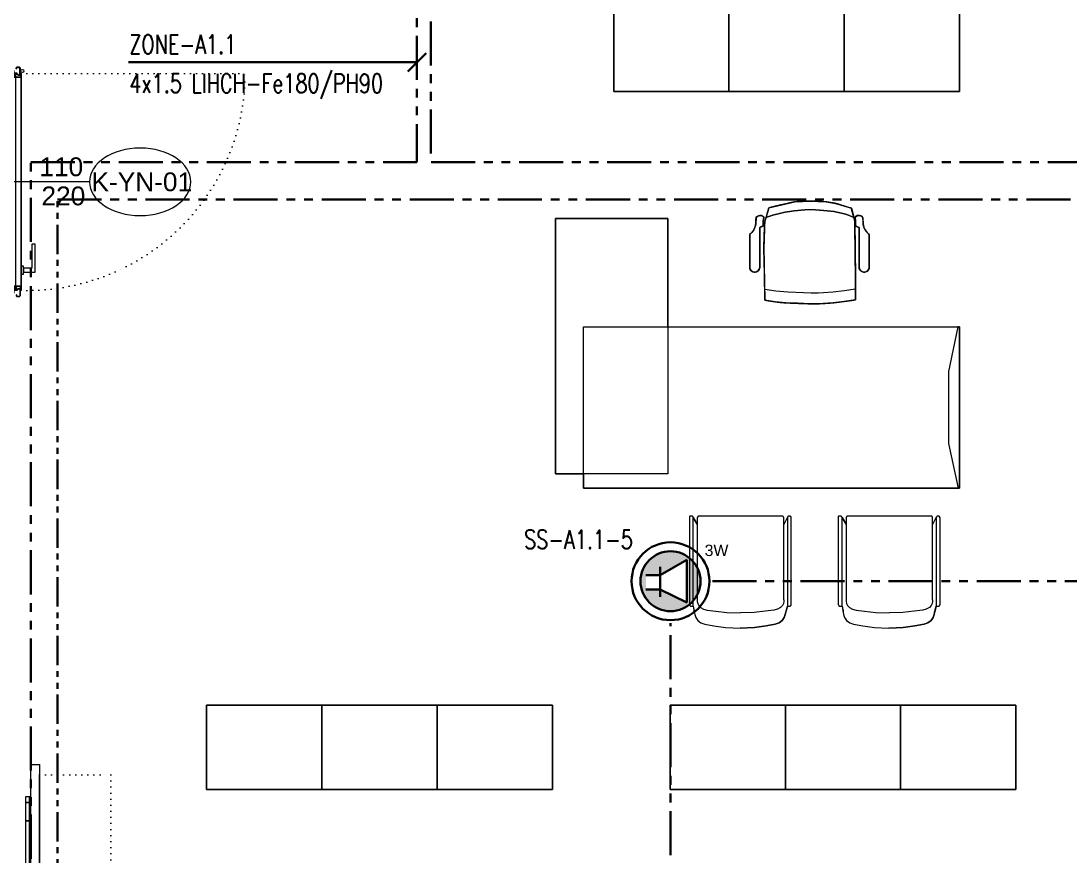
# Model space of a CAD drawing. Extents: x -1299 to 23780, y -3010 to 8106.
# Drawn here: x 1967 to 2525, y 2351 to 2796 of the extents above; entities that cross this region are included whole.
import ezdxf
from ezdxf.enums import TextEntityAlignment as Align

# ---------------------------------------------------------------- set-up
doc = ezdxf.new("R2010")
doc.units = 0
doc.header["$LTSCALE"] = 25
doc.header["$MEASUREMENT"] = 0
doc.linetypes.add('DOT2', pattern=[0.125, 0, -0.125])
doc.linetypes.add('PHANTOM2', pattern=[1.25, 0.625, -0.125, 0.125, -0.125, 0.125, -0.125])
doc.layers.get('0').update_dxf_attribs({"color": 9, "lineweight": 9})
for name, color, linetype, lineweight in [('05', 9, 'Continuous', 9), ('06D', 9, 'Continuous', 9), ('10', 9, 'Continuous', 9), ('14', 9, 'Continuous', 9), ('20', 9, 'DOT2', 9), ('22', 8, 'Continuous', 9), ('33', 9, 'BATTING', 9), ('40', 9, 'Continuous', 9), ('E-KABLO', 7, 'Continuous', 30), ('E-MESH TAVAN', 1, 'Continuous', 30), ('E-YANGIN', 7, 'Continuous', 30), ('E-YAZI', 7, 'Continuous', 30), ('Seslendirme', 7, 'Continuous', 30)]:
    doc.layers.add(name, color=color, linetype=linetype, lineweight=lineweight)
doc.styles.add('Arial', font='arial.ttf', dxfattribs={"height": 2.5})
doc.styles.add('ILGAZ', font='txttw.shx')
doc.linetypes.add('BATTING', pattern='A,0.0001,-0.1,[134,ltypeshp.shx,S=0.1,R=0,X=-0.1,Y=0],-0.2,[134,ltypeshp.shx,S=0.1,R=180,X=0.1,Y=0],-0.1', length=0.4001)

# ---------------------------------------------------------------- blocks, each defined once
blk = doc.blocks.new('p-audi-furni')
at = {"layer": '05', "lineweight": 0}
for p, q in [((0, 184), (4.5, 184)), ((0, 0), (0, 184)), ((4.5, 184), (4.5, 0)), ((4.5, 5.5), (4.5, 178.5)), ((-2.8, 166.99), (-0.3, 166.99)), ((-2.8, 16.34), (-2.8, 166.99)), ((-2.8, 163.8), (-2.8, 164)), ((-2.3, 163.8), (-2.3, 164)), ((-2.3, 164), (0, 164)), ((-2.3, 163.8), (0, 163.8)), ((-0.8, 164), (-0.8, 166.99)), ((-0.8, 154.2), (-0.8, 163.8)), ((-0.3, 164), (-0.3, 166.99)), ((-0.3, 154.2), (-0.3, 163.8)), ((-2.8, 154.2), (-2.8, 154)), ((-2.3, 154), (-2.3, 154.2)), ((-2.3, 154.2), (0, 154.2)), ((-2.3, 154), (0, 154)), ((-0.8, 97), (-0.8, 154)), ((-0.3, 97), (-0.3, 154)), ((-2.8, 96.8), (-2.8, 97)), ((-2.3, 96.8), (-2.3, 97)), ((-2.3, 97), (0, 97)), ((-2.3, 96.8), (0, 96.8)), ((-0.8, 87.2), (-0.8, 96.8)), ((-0.3, 87.2), (-0.3, 96.8)), ((-2.8, 87.2), (-2.8, 87)), ((-2.3, 87.2), (0, 87.2)), ((-2.3, 87), (-2.3, 87.2)), ((-2.3, 87), (0, 87)), ((-0.8, 30), (-0.8, 87)), ((-0.3, 30), (-0.3, 87)), ((-2.8, 29.8), (-2.8, 30)), ((-2.3, 29.8), (-2.3, 30)), ((-2.3, 30), (0, 30)), ((-2.3, 29.8), (0, 29.8)), ((-0.8, 20.2), (-0.8, 29.8)), ((-0.3, 20.2), (-0.3, 29.8)), ((-2.8, 20.2), (-2.8, 20)), ((-2.3, 20.2), (0, 20.2)), ((-2.3, 20), (-2.3, 20.2)), ((-2.3, 20), (0, 20)), ((-0.8, 16.34), (-0.8, 20)), ((-0.3, 16.34), (-0.3, 20)), ((-0.3, 16.34), (-2.8, 16.34)), ((0, 0), (4.5, 0)), ((0, 0), (4.5, 0)), ((0, -184), (0, 0)), ((4.5, 0), (4.5, -184)), ((4.5, -178.5), (4.5, -5.5)), ((-2.8, -17.01), (-0.3, -17.01)), ((-2.8, -167.66), (-2.8, -17.01)), ((-2.8, -20.2), (-2.8, -20)), ((-2.3, -20.2), (-2.3, -20)), ((-2.3, -20), (0, -20)), ((-2.3, -20.2), (0, -20.2)), ((-0.8, -20), (-0.8, -17.01)), ((-0.8, -29.8), (-0.8, -20.2)), ((-0.3, -20), (-0.3, -17.01)), ((-0.3, -29.8), (-0.3, -20.2)), ((-2.8, -29.8), (-2.8, -30)), ((-2.3, -30), (-2.3, -29.8)), ((-2.3, -29.8), (0, -29.8)), ((-2.3, -30), (0, -30)), ((-0.8, -87), (-0.8, -30)), ((-0.3, -87), (-0.3, -30)), ((-2.8, -87.2), (-2.8, -87)), ((-2.3, -87.2), (-2.3, -87)), ((-2.3, -87), (0, -87)), ((-2.3, -87.2), (0, -87.2)), ((-0.8, -96.8), (-0.8, -87.2)), ((-0.3, -96.8), (-0.3, -87.2)), ((-2.8, -96.8), (-2.8, -97)), ((-2.3, -96.8), (0, -96.8)), ((-2.3, -97), (-2.3, -96.8)), ((-2.3, -97), (0, -97)), ((-0.8, -154), (-0.8, -97)), ((-0.3, -154), (-0.3, -97)), ((-2.8, -154.2), (-2.8, -154)), ((-2.3, -154.2), (-2.3, -154)), ((-2.3, -154), (0, -154)), ((-2.3, -154.2), (0, -154.2)), ((-0.8, -163.8), (-0.8, -154.2)), ((-0.3, -163.8), (-0.3, -154.2)), ((-2.8, -163.8), (-2.8, -164)), ((-2.3, -163.8), (0, -163.8)), ((-2.3, -164), (-2.3, -163.8)), ((-2.3, -164), (0, -164)), ((-0.8, -167.66), (-0.8, -164)), ((-0.3, -167.66), (-0.3, -164)), ((-0.3, -167.66), (-2.8, -167.66)), ((0, -184), (4.5, -184))]:
    blk.add_line(p, q, dxfattribs=at)
at = {"layer": '20', "color": 2, "lineweight": 0}
for p, q in [((4.5, 178.5), (42.5, 178.5)), ((42.5, 178.5), (42.5, 5.5)), ((42.5, 5.5), (4.5, 5.5)), ((4.5, -5.5), (42.5, -5.5)), ((42.5, -5.5), (42.5, -178.5)), ((42.5, -178.5), (4.5, -178.5))]:
    blk.add_line(p, q, dxfattribs=at)
blk = doc.blocks.new('0_doorno')
blk.add_lwpolyline([(4.5, 0), (12.5, 0)])
blk.add_ellipse((-0.89, 0), major_axis=(-5.39, 0), ratio=0.666667)
at = {"style": 'Arial'}
blk.add_attdef('YUKSEKLIK', text='', height=2, dxfattribs=at).set_placement((5, 12.3), align=Align.TOP_LEFT)
blk.add_attdef('KAPINO', text='', height=2, dxfattribs=at).set_placement((0, 0), align=Align.MIDDLE)
blk.add_attdef('GENISLIK', text='', height=2, dxfattribs=at).set_placement((5, -3.79), align=Align.BOTTOM_LEFT)
blk = doc.blocks.new('Group-41-1')
for p, q in [((384804.5645, 69162.035), (384804.5645, 69161.585)), ((384805.1779, 69162.035), (384804.5645, 69162.035)), ((384805.1779, 69161.585), (384805.1779, 69162.035)), ((384804.5645, 69161.585), (384805.1779, 69161.585))]:
    blk.add_line(p, q)
at = {"flags": 128}
blk.add_lwpolyline([(384804.5645, 69162.035), (384805.1779, 69162.035), (384805.1779, 69161.585), (384804.5645, 69161.585)], close=True, dxfattribs=at)
blk = doc.blocks.new('Group-42-1')
at = {"layer": '05', "color": 7}
for p in [(-1.2267, 0), (-0.6133, 0), (0, 0)]:
    blk.add_blockref('Group-41-1', p, dxfattribs=at)
blk = doc.blocks.new('Group-32-1')
for p, q in [((384804.5516, 69159.371), (384804.573, 69159.3356)), ((384804.5731, 69159.3699), (384804.573, 69159.3694)), ((384804.573, 69159.3694), (384804.573, 69159.3689)), ((384804.573, 69159.3689), (384804.573, 69158.9239)), ((384804.5732, 69159.3709), (384804.5731, 69159.3704)), ((384804.5731, 69159.3704), (384804.5731, 69159.3699)), ((384804.5733, 69159.3713), (384804.5732, 69159.3709)), ((384804.5735, 69159.3718), (384804.5733, 69159.3713)), ((384804.5736, 69159.3723), (384804.5735, 69159.3718)), ((384804.5738, 69159.3727), (384804.5736, 69159.3723)), ((384804.574, 69159.3732), (384804.5738, 69159.3727)), ((384804.5742, 69159.3736), (384804.574, 69159.3732)), ((384804.5745, 69159.374), (384804.5742, 69159.3736)), ((384804.5747, 69159.3745), (384804.5745, 69159.374)), ((384804.575, 69159.3749), (384804.5747, 69159.3745)), ((384804.5753, 69159.3752), (384804.575, 69159.3749)), ((384804.5756, 69159.3756), (384804.5753, 69159.3752)), ((384804.576, 69159.376), (384804.5756, 69159.3756)), ((384804.5763, 69159.3763), (384804.576, 69159.376)), ((384804.5767, 69159.3766), (384804.5763, 69159.3763)), ((384804.5771, 69159.3769), (384804.5767, 69159.3766)), ((384804.5775, 69159.3772), (384804.5771, 69159.3769)), ((384804.5779, 69159.3775), (384804.5775, 69159.3772)), ((384804.5783, 69159.3777), (384804.5779, 69159.3775)), ((384804.5788, 69159.3779), (384804.5783, 69159.3777)), ((384804.5792, 69159.3781), (384804.5788, 69159.3779)), ((384804.5797, 69159.3783), (384804.5792, 69159.3781)), ((384804.5801, 69159.3785), (384804.5797, 69159.3783)), ((384804.5806, 69159.3786), (384804.5801, 69159.3785)), ((384804.5811, 69159.3787), (384804.5806, 69159.3786)), ((384804.5816, 69159.3788), (384804.5811, 69159.3787)), ((384804.5821, 69159.3789), (384804.5816, 69159.3788)), ((384804.5825, 69159.3789), (384804.5821, 69159.3789)), ((384804.583, 69159.3789), (384804.5825, 69159.3789)), ((384805.023, 69159.3789), (384804.583, 69159.3789)), ((384805.0235, 69159.3789), (384805.023, 69159.3789)), ((384805.024, 69159.3789), (384805.0235, 69159.3789)), ((384805.0245, 69159.3788), (384805.024, 69159.3789)), ((384805.0249, 69159.3787), (384805.0245, 69159.3788)), ((384805.0254, 69159.3786), (384805.0249, 69159.3787)), ((384805.0259, 69159.3785), (384805.0254, 69159.3786)), ((384805.0264, 69159.3783), (384805.0259, 69159.3785)), ((384805.0268, 69159.3781), (384805.0264, 69159.3783)), ((384805.0273, 69159.3779), (384805.0268, 69159.3781)), ((384805.0277, 69159.3777), (384805.0273, 69159.3779)), ((384805.0281, 69159.3775), (384805.0277, 69159.3777)), ((384805.0285, 69159.3772), (384805.0281, 69159.3775)), ((384805.029, 69159.3769), (384805.0285, 69159.3772)), ((384805.0293, 69159.3766), (384805.029, 69159.3769)), ((384805.0297, 69159.3763), (384805.0293, 69159.3766)), ((384805.0301, 69159.376), (384805.0297, 69159.3763)), ((384805.0304, 69159.3756), (384805.0301, 69159.376)), ((384805.0307, 69159.3752), (384805.0304, 69159.3756)), ((384805.031, 69159.3749), (384805.0307, 69159.3752)), ((384805.0313, 69159.3745), (384805.031, 69159.3749)), ((384805.0316, 69159.374), (384805.0313, 69159.3745)), ((384805.0318, 69159.3736), (384805.0316, 69159.374)), ((384805.032, 69159.3732), (384805.0318, 69159.3736)), ((384805.0322, 69159.3727), (384805.032, 69159.3732)), ((384805.0324, 69159.3723), (384805.0322, 69159.3727)), ((384805.0326, 69159.3718), (384805.0324, 69159.3723)), ((384805.0327, 69159.3713), (384805.0326, 69159.3718)), ((384805.0328, 69159.3709), (384805.0327, 69159.3713)), ((384805.0329, 69159.3704), (384805.0328, 69159.3709)), ((384805.0329, 69159.3699), (384805.0329, 69159.3704)), ((384805.033, 69159.3694), (384805.0329, 69159.3699)), ((384805.0521, 69159.3725), (384805.033, 69159.3345)), ((384805.033, 69159.3689), (384805.033, 69159.3694)), ((384805.033, 69158.9322), (384805.033, 69159.3689)), ((384805.033, 69158.9322), (384805.033, 69158.9322)), ((384804.5516, 69158.8992), (384804.558, 69158.8616)), ((384805.0524, 69158.8992), (384805.0423, 69158.8616))]:
    blk.add_line(p, q)
at = {"flags": 128}
for points in [[(384804.5309, 69158.9092), (384804.5309, 69158.9087), (384804.531, 69158.9082), (384804.531, 69158.9077), (384804.5311, 69158.9072), (384804.5312, 69158.9068), (384804.5314, 69158.9063), (384804.5315, 69158.9058), (384804.5317, 69158.9054), (384804.5319, 69158.9049), (384804.5321, 69158.9045), (384804.5324, 69158.904), (384804.5326, 69158.9036), (384804.5329, 69158.9032), (384804.5332, 69158.9028), (384804.5335, 69158.9025), (384804.5339, 69158.9021), (384804.5342, 69158.9018), (384804.5346, 69158.9015), (384804.535, 69158.9012), (384804.5354, 69158.9009), (384804.5358, 69158.9006), (384804.5362, 69158.9004), (384804.5367, 69158.9001), (384804.5371, 69158.8999), (384804.5376, 69158.8998), (384804.538, 69158.8996), (384804.5385, 69158.8995), (384804.539, 69158.8994), (384804.5395, 69158.8993), (384804.54, 69158.8992), (384804.5404, 69158.8992), (384804.5409, 69158.8992), (384804.5516, 69158.8992), (384804.5516, 69159.3689), (384804.5516, 69159.3694), (384804.5516, 69159.3699), (384804.5515, 69159.3704), (384804.5515, 69159.3709), (384804.5513, 69159.3713), (384804.5512, 69159.3718), (384804.5511, 69159.3723), (384804.5509, 69159.3727), (384804.5507, 69159.3732), (384804.5505, 69159.3736), (384804.5502, 69159.374), (384804.55, 69159.3745), (384804.5497, 69159.3749), (384804.5494, 69159.3752), (384804.5491, 69159.3756), (384804.5487, 69159.376), (384804.5484, 69159.3763), (384804.548, 69159.3766), (384804.5476, 69159.3769), (384804.5472, 69159.3772), (384804.5468, 69159.3775), (384804.5464, 69159.3777), (384804.5459, 69159.3779), (384804.5455, 69159.3781), (384804.545, 69159.3783), (384804.5445, 69159.3785), (384804.5441, 69159.3786), (384804.5436, 69159.3787), (384804.5431, 69159.3788), (384804.5426, 69159.3789), (384804.5421, 69159.3789), (384804.5416, 69159.3789), (384804.5359, 69159.3789), (384804.5357, 69159.3789), (384804.5354, 69159.3789), (384804.5352, 69159.3788), (384804.535, 69159.3788), (384804.5347, 69159.3788), (384804.5345, 69159.3787), (384804.5343, 69159.3786), (384804.534, 69159.3785), (384804.5338, 69159.3784), (384804.5336, 69159.3783), (384804.5334, 69159.3782), (384804.5332, 69159.3781), (384804.533, 69159.3779), (384804.5328, 69159.3778), (384804.5326, 69159.3776), (384804.5324, 69159.3774), (384804.5322, 69159.3773), (384804.5321, 69159.3771), (384804.5319, 69159.3769), (384804.5318, 69159.3767), (384804.5316, 69159.3765), (384804.5315, 69159.3763), (384804.5314, 69159.376), (384804.5313, 69159.3758), (384804.5312, 69159.3756), (384804.5312, 69159.3754), (384804.5311, 69159.3751), (384804.531, 69159.3749), (384804.531, 69159.3746), (384804.531, 69159.3744), (384804.5309, 69159.3741), (384804.5309, 69159.3739), (384804.5309, 69158.9092)], [(384805.0521, 69158.8992), (384805.0628, 69158.8992), (384805.0633, 69158.8992), (384805.0638, 69158.8992), (384805.0642, 69158.8993), (384805.0647, 69158.8994), (384805.0652, 69158.8995), (384805.0657, 69158.8996), (384805.0661, 69158.8998), (384805.0666, 69158.8999), (384805.0671, 69158.9001), (384805.0675, 69158.9004), (384805.0679, 69158.9006), (384805.0683, 69158.9009), (384805.0687, 69158.9012), (384805.0691, 69158.9015), (384805.0695, 69158.9018), (384805.0698, 69158.9021), (384805.0702, 69158.9025), (384805.0705, 69158.9028), (384805.0708, 69158.9032), (384805.0711, 69158.9036), (384805.0714, 69158.904), (384805.0716, 69158.9045), (384805.0718, 69158.9049), (384805.072, 69158.9054), (384805.0722, 69158.9058), (384805.0723, 69158.9063), (384805.0725, 69158.9068), (384805.0726, 69158.9072), (384805.0727, 69158.9077), (384805.0727, 69158.9082), (384805.0728, 69158.9087), (384805.0728, 69158.9092), (384805.0728, 69159.3689), (384805.0728, 69159.3694), (384805.0727, 69159.3699), (384805.0727, 69159.3704), (384805.0726, 69159.3709), (384805.0725, 69159.3713), (384805.0723, 69159.3718), (384805.0722, 69159.3723), (384805.072, 69159.3727), (384805.0718, 69159.3732), (384805.0716, 69159.3736), (384805.0714, 69159.374), (384805.0711, 69159.3745), (384805.0708, 69159.3749), (384805.0705, 69159.3752), (384805.0702, 69159.3756), (384805.0698, 69159.376), (384805.0695, 69159.3763), (384805.0691, 69159.3766), (384805.0687, 69159.3769), (384805.0683, 69159.3772), (384805.0679, 69159.3775), (384805.0675, 69159.3777), (384805.0671, 69159.3779), (384805.0666, 69159.3781), (384805.0661, 69159.3783), (384805.0657, 69159.3785), (384805.0652, 69159.3786), (384805.0647, 69159.3787), (384805.0642, 69159.3788), (384805.0638, 69159.3789), (384805.0633, 69159.3789), (384805.0628, 69159.3789), (384805.0621, 69159.3789), (384805.0616, 69159.3789), (384805.0611, 69159.3789), (384805.0606, 69159.3788), (384805.0601, 69159.3787), (384805.0596, 69159.3786), (384805.0592, 69159.3785), (384805.0587, 69159.3783), (384805.0582, 69159.3781), (384805.0578, 69159.3779), (384805.0574, 69159.3777), (384805.0569, 69159.3775), (384805.0565, 69159.3772), (384805.0561, 69159.3769), (384805.0557, 69159.3766), (384805.0554, 69159.3763), (384805.055, 69159.376), (384805.0547, 69159.3756), (384805.0543, 69159.3752), (384805.054, 69159.3749), (384805.0538, 69159.3745), (384805.0535, 69159.374), (384805.0533, 69159.3736), (384805.053, 69159.3732), (384805.0528, 69159.3727), (384805.0527, 69159.3723), (384805.0525, 69159.3718), (384805.0524, 69159.3713), (384805.0523, 69159.3709), (384805.0522, 69159.3704), (384805.0521, 69159.3699), (384805.0521, 69159.3694), (384805.0521, 69159.3689), (384805.0521, 69158.8992)]]:
    blk.add_lwpolyline(points, close=True, dxfattribs=at)
for points in [[(384804.5309, 69158.9092, 0.414214), (384804.5409, 69158.8992), (384804.5516, 69158.8992), (384804.5516, 69159.3689, 0.414214), (384804.5416, 69159.3789), (384804.5359, 69159.3789, 0.414214), (384804.5309, 69159.3739)], [(384805.0521, 69158.8992), (384805.0628, 69158.8992, 0.414214), (384805.0728, 69158.9092), (384805.0728, 69159.3689, 0.414214), (384805.0628, 69159.3789), (384805.0621, 69159.3789, 0.414214), (384805.0521, 69159.3689)]]:
    blk.add_lwpolyline(points, format="xyb", close=True, dxfattribs=at)
blk.add_lwpolyline([(384805.033, 69158.9322), (384805.033, 69159.3689, 0.414214), (384805.023, 69159.3789), (384804.583, 69159.3789, 0.414214), (384804.573, 69159.3689), (384804.573, 69158.9239), (384804.5738, 69158.9202)], format="xyb", dxfattribs=at)
for points in [[(384804.573, 69158.9322), (384804.573, 69158.9239), (384804.5752, 69158.9142), (384804.5804, 69158.903), (384804.5903, 69158.8926), (384804.6064, 69158.8839), (384804.6258, 69158.8783), (384804.6716, 69158.8721), (384804.7307, 69158.8665), (384804.803, 69158.8644)], [(384805.033, 69158.9322), (384805.033, 69158.9239), (384805.0308, 69158.9142), (384805.0256, 69158.903), (384805.0157, 69158.8926), (384804.9996, 69158.8839), (384804.9803, 69158.8783), (384804.9344, 69158.8721), (384804.8753, 69158.8665), (384804.803, 69158.8644)], [(384804.5569, 69158.8806), (384804.5569, 69158.8686), (384804.5592, 69158.8546), (384804.5647, 69158.8386), (384804.5752, 69158.8236), (384804.5922, 69158.8111), (384804.6127, 69158.8031), (384804.6612, 69158.7941), (384804.7237, 69158.7861), (384804.8002, 69158.7831)], [(384805.0434, 69158.8658), (384805.0434, 69158.8686), (384805.0412, 69158.8546), (384805.0357, 69158.8386), (384805.0252, 69158.8236), (384805.0082, 69158.8111), (384804.9877, 69158.8031), (384804.9392, 69158.7941), (384804.8767, 69158.7861), (384804.8002, 69158.7831)]]:
    blk.add_lwpolyline(points, dxfattribs=at)
at = {"layer": '40'}
blk.add_lwpolyline([(384805.023, 69159.3789), (384804.583, 69159.3789, 0.414214), (384804.573, 69159.3689), (384804.573, 69159.3366), (384804.573, 69159.3356), (384804.5516, 69159.371), (384804.551, 69159.3725, 0.309775), (384804.5416, 69159.3789), (384804.5359, 69159.3789, 0.413784), (384804.5309, 69159.3739), (384804.5309, 69158.9092, 0.414214), (384804.5409, 69158.8992), (384804.5516, 69158.8992), (384804.5569, 69158.8686), (384804.5592, 69158.8546), (384804.5647, 69158.8386), (384804.5752, 69158.8236), (384804.5922, 69158.8111), (384804.6127, 69158.8031), (384804.6612, 69158.7941), (384804.7237, 69158.7861), (384804.8002, 69158.7831), (384804.8384, 69158.7846), (384804.8767, 69158.7861), (384804.9392, 69158.7941), (384804.9877, 69158.8031), (384805.0082, 69158.8111), (384805.0252, 69158.8236), (384805.0357, 69158.8386), (384805.0412, 69158.8546), (384805.0473, 69158.8804), (384805.0524, 69158.8992), (384805.0628, 69158.8992, 0.414214), (384805.0728, 69158.9092), (384805.0728, 69159.3689, 0.781144), (384805.0521, 69159.3725), (384805.033, 69159.3345), (384805.033, 69159.3689, 0.407263), (384805.0232, 69159.3789)], format="xyb", close=True, dxfattribs=at)
blk = doc.blocks.new('Group-258-1')
at = {"linetype": 'Continuous'}
for p, q in [((384800.0983, 69164.505), (384800.0936, 69164.5084)), ((384800.71, 69164.505), (384800.7146, 69164.5084)), ((384800.2257, 69164.3995), (384800.1668, 69164.4084)), ((384800.2892, 69164.3936), (384800.2257, 69164.3995)), ((384800.3717, 69164.3904), (384800.2892, 69164.3936)), ((384800.4137, 69164.389), (384800.3717, 69164.3904)), ((384800.4502, 69164.389), (384800.4137, 69164.389)), ((384800.4792, 69164.3908), (384800.4502, 69164.389)), ((384800.5299, 69164.394), (384800.4792, 69164.3908)), ((384800.5895, 69164.4019), (384800.5299, 69164.394)), ((384800.6491, 69164.4097), (384800.5895, 69164.4019))]:
    blk.add_line(p, q, dxfattribs=at)
at = {"linetype": 'Continuous', "flags": 128}
for points in [[(384800.0862, 69164.6997), (384800.0862, 69164.6409), (384800.0862, 69164.6409)], [(384800.722, 69164.6997), (384800.722, 69164.6409), (384800.722, 69164.6409)], [(384800.0862, 69164.6409), (384800.0862, 69164.5259), (384800.0862, 69164.6409)], [(384800.1395, 69164.5259), (384800.1395, 69164.6409), (384800.1395, 69164.6409)], [(384800.6687, 69164.5259), (384800.6687, 69164.6409), (384800.6687, 69164.6409)], [(384800.722, 69164.6409), (384800.722, 69164.5259), (384800.722, 69164.6409)], [(384800.0862, 69164.5259), (384800.0862, 69164.5259), (384800.087, 69164.52)], [(384800.0862, 69164.5259), (384800.087, 69164.52), (384800.087, 69164.52)], [(384800.087, 69164.52), (384800.087, 69164.52), (384800.0892, 69164.5143)], [(384800.087, 69164.52), (384800.0892, 69164.5143), (384800.0892, 69164.5143)], [(384800.0892, 69164.5143), (384800.0892, 69164.5143), (384800.0929, 69164.5094)], [(384800.0892, 69164.5143), (384800.0936, 69164.5084), (384800.0929, 69164.5094)], [(384800.0977, 69164.5054), (384800.0977, 69164.5054), (384800.1034, 69164.5026)], [(384800.0977, 69164.5054), (384800.1034, 69164.5026), (384800.1034, 69164.5026)], [(384800.1034, 69164.5026), (384800.1034, 69164.5026), (384800.1096, 69164.5011)], [(384800.1034, 69164.5026), (384800.1096, 69164.5011), (384800.1096, 69164.5011)], [(384800.1096, 69164.5011), (384800.1096, 69164.5011), (384800.1161, 69164.5011)], [(384800.1096, 69164.5011), (384800.1161, 69164.5011), (384800.1161, 69164.5011)], [(384800.1161, 69164.5011), (384800.1161, 69164.5011), (384800.1223, 69164.5026)], [(384800.1161, 69164.5011), (384800.1223, 69164.5026), (384800.1223, 69164.5026)], [(384800.1223, 69164.5026), (384800.1223, 69164.5026), (384800.128, 69164.5054)], [(384800.1223, 69164.5026), (384800.128, 69164.5054), (384800.128, 69164.5054)], [(384800.128, 69164.5054), (384800.128, 69164.5054), (384800.1328, 69164.5094)], [(384800.128, 69164.5054), (384800.1328, 69164.5094), (384800.1328, 69164.5094)], [(384800.1328, 69164.5094), (384800.1328, 69164.5094), (384800.1365, 69164.5143)], [(384800.1328, 69164.5094), (384800.1365, 69164.5143), (384800.1365, 69164.5143)], [(384800.1365, 69164.5143), (384800.1365, 69164.5143), (384800.1387, 69164.52)], [(384800.1365, 69164.5143), (384800.1387, 69164.52), (384800.1387, 69164.52)], [(384800.1387, 69164.52), (384800.1387, 69164.52), (384800.1395, 69164.5259)], [(384800.1387, 69164.52), (384800.1395, 69164.5259), (384800.1395, 69164.5259)], [(384800.6695, 69164.52), (384800.6695, 69164.52), (384800.6687, 69164.5259)], [(384800.6695, 69164.52), (384800.6687, 69164.5259), (384800.6687, 69164.5259)], [(384800.6718, 69164.5143), (384800.6718, 69164.5143), (384800.6695, 69164.52)], [(384800.6718, 69164.5143), (384800.6695, 69164.52), (384800.6695, 69164.52)], [(384800.6754, 69164.5094), (384800.6754, 69164.5094), (384800.6718, 69164.5143)], [(384800.6754, 69164.5094), (384800.6718, 69164.5143), (384800.6718, 69164.5143)], [(384800.6802, 69164.5054), (384800.6802, 69164.5054), (384800.6754, 69164.5094)], [(384800.6802, 69164.5054), (384800.6754, 69164.5094), (384800.6754, 69164.5094)], [(384800.6859, 69164.5026), (384800.6859, 69164.5026), (384800.6802, 69164.5054)], [(384800.6859, 69164.5026), (384800.6802, 69164.5054), (384800.6802, 69164.5054)], [(384800.6922, 69164.5011), (384800.6922, 69164.5011), (384800.6859, 69164.5026)], [(384800.6922, 69164.5011), (384800.6859, 69164.5026), (384800.6859, 69164.5026)], [(384800.6986, 69164.5011), (384800.6986, 69164.5011), (384800.6922, 69164.5011)], [(384800.6986, 69164.5011), (384800.6922, 69164.5011), (384800.6922, 69164.5011)], [(384800.7048, 69164.5026), (384800.7048, 69164.5026), (384800.6986, 69164.5011)], [(384800.7048, 69164.5026), (384800.6986, 69164.5011), (384800.6986, 69164.5011)], [(384800.7105, 69164.5054), (384800.7105, 69164.5054), (384800.7048, 69164.5026)], [(384800.7105, 69164.5054), (384800.7048, 69164.5026), (384800.7048, 69164.5026)], [(384800.719, 69164.5143), (384800.7146, 69164.5084), (384800.7153, 69164.5094)], [(384800.719, 69164.5143), (384800.719, 69164.5143), (384800.7153, 69164.5094)], [(384800.7213, 69164.52), (384800.7213, 69164.52), (384800.719, 69164.5143)], [(384800.7213, 69164.52), (384800.719, 69164.5143), (384800.719, 69164.5143)], [(384800.722, 69164.5259), (384800.722, 69164.5259), (384800.7213, 69164.52)], [(384800.722, 69164.5259), (384800.7213, 69164.52), (384800.7213, 69164.52)]]:
    blk.add_lwpolyline(points, close=True, dxfattribs=at)
at = {"linetype": 'Continuous'}
for points in [[(384800.4074, 69164.8792), (384800.3673, 69164.8772), (384800.3272, 69164.8751)], [(384800.4932, 69164.8746), (384800.4503, 69164.8769), (384800.4074, 69164.8792)], [(384800.1886, 69164.8426), (384800.1775, 69164.8055), (384800.1663, 69164.7685)], [(384800.2312, 69164.8536), (384800.2099, 69164.8481), (384800.1886, 69164.8426)], [(384800.3272, 69164.8751), (384800.2792, 69164.8644), (384800.2312, 69164.8536)], [(384800.3252, 69164.8264), (384800.2999, 69164.8227), (384800.2746, 69164.8191)], [(384800.3841, 69164.8318), (384800.3546, 69164.8291), (384800.3252, 69164.8264)], [(384800.4307, 69164.8318), (384800.4074, 69164.8318), (384800.3841, 69164.8318)], [(384800.4872, 69164.8271), (384800.4589, 69164.8295), (384800.4307, 69164.8318)], [(384800.5356, 69164.8225), (384800.5114, 69164.8248), (384800.4872, 69164.8271)], [(384800.5432, 69164.8666), (384800.5182, 69164.8706), (384800.4932, 69164.8746)], [(384800.5919, 69164.8096), (384800.5638, 69164.8161), (384800.5356, 69164.8225)], [(384800.6271, 69164.8405), (384800.5851, 69164.8535), (384800.5432, 69164.8666)], [(384800.6454, 69164.7717), (384800.6363, 69164.8061), (384800.6271, 69164.8405)], [(384800.1182, 69164.7571), (384800.1184, 69164.788), (384800.1261, 69164.8013), (384800.1481, 69164.8026)], [(384800.1481, 69164.8026), (384800.1523, 69164.8031), (384800.1616, 69164.7937)], [(384800.1585, 69164.7715), (384800.1583, 69164.7588), (384800.158, 69164.7461)], [(384800.1616, 69164.7937), (384800.1601, 69164.7826), (384800.1585, 69164.7715)], [(384800.1663, 69164.7685), (384800.1639, 69164.6975), (384800.1616, 69164.6266)], [(384800.2113, 69164.8039), (384800.1911, 69164.7972), (384800.1708, 69164.7905)], [(384800.2746, 69164.8191), (384800.2429, 69164.8115), (384800.2113, 69164.8039)], [(384800.637, 69164.7924), (384800.6046, 69164.8075), (384800.5919, 69164.8096)], [(384800.6491, 69164.4746), (384800.6472, 69164.6232), (384800.6454, 69164.7717)], [(384800.6601, 69164.8026), (384800.656, 69164.8031), (384800.6466, 69164.7937)], [(384800.6466, 69164.7937), (384800.6482, 69164.7826), (384800.6497, 69164.7715)], [(384800.6497, 69164.7715), (384800.65, 69164.7588), (384800.6502, 69164.7461)], [(384800.69, 69164.7571), (384800.6898, 69164.788), (384800.6822, 69164.8013), (384800.6601, 69164.8026)], [(384800.0854, 69164.7011), (384800.1126, 69164.7212), (384800.1182, 69164.7571)], [(384800.158, 69164.7461), (384800.1488, 69164.7423), (384800.1395, 69164.7385)], [(384800.1395, 69164.7385), (384800.1395, 69164.6897), (384800.1395, 69164.6409)], [(384800.6502, 69164.7461), (384800.6595, 69164.7423), (384800.6687, 69164.7385)], [(384800.6687, 69164.7385), (384800.6687, 69164.6897), (384800.6687, 69164.6409)], [(384800.7229, 69164.7011), (384800.6957, 69164.7212), (384800.69, 69164.7571)], [(384800.1616, 69164.6266), (384800.1642, 69164.4892), (384800.1668, 69164.3518)], [(384800.6491, 69164.3531), (384800.6491, 69164.4138), (384800.6491, 69164.4746)], [(384800.1668, 69164.3518), (384800.2302, 69164.3409), (384800.278, 69164.3374)], [(384800.278, 69164.3374), (384800.3427, 69164.3349), (384800.4074, 69164.3324)], [(384800.4074, 69164.3324), (384800.4288, 69164.3324), (384800.4502, 69164.3324)], [(384800.4502, 69164.3324), (384800.4901, 69164.3349), (384800.5299, 69164.3374)], [(384800.5299, 69164.3374), (384800.5895, 69164.3452), (384800.6491, 69164.3531)]]:
    blk.add_open_spline(points, degree=2, dxfattribs=at)
at = {"layer": '40'}
blk.add_lwpolyline([(384800.6491, 69164.3531), (384800.5895, 69164.3452), (384800.5299, 69164.3374), (384800.4502, 69164.3324), (384800.4074, 69164.3324), (384800.3427, 69164.3349), (384800.278, 69164.3374), (384800.2222, 69164.3433), (384800.1668, 69164.3518), (384800.1642, 69164.4892), (384800.1616, 69164.6266), (384800.1639, 69164.6975), (384800.1663, 69164.7685), (384800.1732, 69164.7913), (384800.1886, 69164.8426), (384800.3272, 69164.8751), (384800.4074, 69164.8792), (384800.4932, 69164.8746), (384800.5432, 69164.8666), (384800.6271, 69164.8405), (384800.6454, 69164.7717), (384800.6472, 69164.6232), (384800.6491, 69164.4746), (384800.6491, 69164.4097)], close=True, dxfattribs=at)
for points in [[(384800.1395, 69164.7385), (384800.158, 69164.7461), (384800.1583, 69164.7588), (384800.1585, 69164.7715), (384800.1616, 69164.7937), (384800.1481, 69164.8026, 0.293897), (384800.1206, 69164.7899), (384800.1182, 69164.7571, -0.205), (384800.0854, 69164.7011), (384800.0862, 69164.6997), (384800.0862, 69164.5259, 0.937941), (384800.1395, 69164.5259)], [(384800.6687, 69164.7385), (384800.6502, 69164.7461), (384800.65, 69164.7588), (384800.6497, 69164.7715), (384800.6466, 69164.7937), (384800.6601, 69164.8026, -0.293897), (384800.6877, 69164.7899), (384800.69, 69164.7571, 0.205), (384800.7229, 69164.7011), (384800.722, 69164.6997), (384800.722, 69164.5259, -0.937941), (384800.6687, 69164.5259)]]:
    blk.add_lwpolyline(points, format="xyb", close=True, dxfattribs=at)
blk = doc.blocks.new('Group-8-1')
for p, q in [((384791.7973, 69160.1985), (384791.7973, 69159.4172)), ((384791.7973, 69159.4172), (384792.2453, 69159.4172))]:
    blk.add_line(p, q)
blk.add_lwpolyline([(384792.395, 69160.776), (384792.395, 69159.4172), (384792.2453, 69159.4172), (384792.2453, 69159.3415), (384790.2453, 69159.3415), (384790.2453, 69160.1981), (384791.7973, 69160.1985), (384791.7973, 69160.776)], close=True)
at = {"flags": 128}
for points in [[(384792.2453, 69159.4172), (384792.395, 69159.4172), (384792.395, 69160.776), (384791.7973, 69160.776), (384791.7973, 69160.1985)], [(384790.2457, 69160.1985), (384790.2547, 69160.1985), (384790.3041, 69159.9608), (384790.3041, 69159.5776), (384790.2526, 69159.3415), (384790.2453, 69159.3415), (384790.2453, 69160.1981)]]:
    blk.add_lwpolyline(points, dxfattribs=at)
for points in [[(384792.2453, 69160.1985), (384790.2453, 69160.1985), (384790.2453, 69159.3415), (384792.2453, 69159.3415), (384792.2453, 69160.1985)], [(384792.2453, 69160.1985), (384790.2453, 69160.1985), (384790.2453, 69159.3415), (384792.2453, 69159.3415)]]:
    blk.add_lwpolyline(points, close=True, dxfattribs=at)
blk = doc.blocks.new('Group-19-11')
at = {"color": 7, "extrusion": (0, 0, -1), "zscale": -1}
for name, p in [('Group-258-1', (-384801.2026, -69165.6592)), ('Group-32-1', (-384805.1762, -69161.835)), ('Group-32-1', (-384805.968, -69161.835))]:
    blk.add_blockref(name, p, dxfattribs=at)
blk.add_blockref('Group-8-1', (-384790.2453, -69161.6485))
blk = doc.blocks.new('*U11')
at = {"ltscale": 15}
for p, q in [((-24.9, 0.9), (-25.7, 0)), ((-24.9, -0.9), (-25.7, 0)), ((-22.9, 1.5), (-24.9, 0.9)), ((-22.9, 1.5), (-22.9, -1.5)), ((-21.2, -2.7), (-18.1, 2.8)), ((-21, -2.7), (-17.9, 2.7)), ((-19.7, -2.7), (-16.6, 2.8)), ((-19.5, -2.7), (-16.4, 2.7)), ((-18.5, 1.5), (-18.3, 2)), ((-18.2, -2.7), (-15.1, 2.8)), ((-18, -2.7), (-14.9, 2.7)), ((-17, 1.5), (-16.8, 2)), ((-16.7, -2.7), (-13.6, 2.8)), ((-16.5, -2.7), (-13.4, 2.7)), ((-15.5, 1.5), (-15.3, 2)), ((-15.2, -2.7), (-12.1, 2.8)), ((-15, -2.7), (-11.9, 2.7)), ((-14, 1.5), (-13.8, 2)), ((-13.7, -2.7), (-10.6, 2.8)), ((-13.5, -2.7), (-10.4, 2.7)), ((-12.5, 1.5), (-12.3, 2)), ((-12.2, -2.7), (-9.1, 2.8)), ((-12, -2.7), (-8.9, 2.7)), ((-11, 1.5), (-10.8, 2)), ((-10.7, -2.7), (-7.6, 2.8)), ((-10.5, -2.7), (-7.4, 2.7)), ((-9.5, 1.5), (-9.3, 2)), ((-9.2, -2.7), (-6.1, 2.8)), ((-9, -2.7), (-5.9, 2.7)), ((-8, 1.5), (-7.8, 2)), ((-7.7, -2.7), (-4.6, 2.8)), ((-7.5, -2.7), (-4.4, 2.7)), ((-6.5, 1.5), (-6.3, 2)), ((-6.2, -2.7), (-3.1, 2.8)), ((-6, -2.7), (-2.9, 2.7)), ((-5, 1.5), (-4.8, 2)), ((-4.7, -2.7), (-1.6, 2.8)), ((-4.5, -2.7), (-1.4, 2.7)), ((-3.5, 1.5), (-3.3, 2)), ((-2, 1.5), (-1.8, 2)), ((-0.5, 4.2), (-1.5, 1.5)), ((0, 0.5), (-0.6, 0.5)), ((-24.9, -0.9), (-22.9, -1.5)), ((-8.6, -1.5), (-22.9, -1.5)), ((-21.2, -2.7), (-20.9, -1.5)), ((-20.3, -1.5), (-19.1, -1.5)), ((-19.7, -2.7), (-19.4, -1.5)), ((-18.8, -1.5), (-17.6, -1.5)), ((-18.2, -2.7), (-17.9, -1.5)), ((-17.3, -1.5), (-16.1, -1.5)), ((-16.7, -2.7), (-16.4, -1.5)), ((-15.8, -1.5), (-14.6, -1.5)), ((-15.2, -2.7), (-14.9, -1.5)), ((-14.3, -1.5), (-13.1, -1.5)), ((-13.7, -2.7), (-13.4, -1.5)), ((-12.8, -1.5), (-11.6, -1.5)), ((-12.2, -2.7), (-11.9, -1.5)), ((-11.3, -1.5), (-10.1, -1.5)), ((-10.7, -2.7), (-10.4, -1.5)), ((-9.8, -1.5), (-8.6, -1.5)), ((-9.2, -2.7), (-8.9, -1.5)), ((-8.3, -1.5), (-7.1, -1.5)), ((-7.7, -2.7), (-7.4, -1.5)), ((-6.8, -1.5), (-5.6, -1.5)), ((-6.2, -2.7), (-5.9, -1.5)), ((-5.3, -1.5), (-4.1, -1.5)), ((-4.7, -2.7), (-4.4, -1.5)), ((-3.8, -1.5), (-2.1, -1.5)), ((-0.5, -4.2), (-1.5, -1.5)), ((0, -0.5), (-0.6, -0.5))]:
    blk.add_line(p, q, dxfattribs=at)
for p, q in [((-6.9, 1.5), (-22.9, 1.5)), ((-17.4, 1.5), (-18.6, 1.5)), ((-15.9, 1.5), (-17.1, 1.5)), ((-14.4, 1.5), (-15.6, 1.5)), ((-12.9, 1.5), (-14.1, 1.5)), ((-11.4, 1.5), (-12.6, 1.5)), ((-9.9, 1.5), (-11.1, 1.5)), ((-8.4, 1.5), (-9.6, 1.5)), ((-6.9, 1.5), (-8.1, 1.5)), ((-5.4, 1.5), (-6.6, 1.5)), ((-3.9, 1.5), (-5.1, 1.5)), ((-2.4, 1.5), (-3.6, 1.5)), ((-1.5, 1.5), (-2.1, 1.5)), ((0, 0.5), (0, 4.1)), ((-1.5, -1.5), (-2.1, -1.5)), ((0, -0.5), (0, -4.1))]:
    blk.add_line(p, q)
for centre, radius, start, end in [((-26, 3.9), 3.92, 274.361, 322.10246), ((-26, -3.9), 3.92, 37.89754, 85.639), ((-18, 2.8), 0.0971, 330.32042, 150.32042), ((-16.5, 2.8), 0.0971, 330.32042, 150.32042), ((-15, 2.8), 0.0971, 330.32042, 150.32042), ((-13.5, 2.8), 0.0971, 330.32042, 150.32042), ((-12, 2.8), 0.0971, 330.32042, 150.32042), ((-10.5, 2.8), 0.0971, 330.32042, 150.32042), ((-9, 2.8), 0.0971, 330.32042, 150.32042), ((-7.5, 2.8), 0.0971, 330.32042, 150.32042), ((-6, 2.8), 0.0971, 330.32042, 150.32042), ((-4.5, 2.8), 0.0971, 330.32042, 150.32042), ((-3, 2.8), 0.0971, 330.32042, 150.32042), ((-1.5, 2.8), 0.0971, 330.32042, 150.32042), ((-0.6, 0), 0.486, 90, 270), ((-0.3, 4.1), 0.25, 0, 150.08641), ((-21.1, -2.7), 0.0971, 150.32042, 330.32042), ((-19.6, -2.7), 0.0971, 150.32042, 330.32042), ((-18.1, -2.7), 0.0971, 150.32042, 330.32042), ((-16.6, -2.7), 0.0971, 150.32042, 330.32042), ((-15.1, -2.7), 0.0971, 150.32042, 330.32042), ((-13.6, -2.7), 0.0971, 150.32042, 330.32042), ((-12.1, -2.7), 0.0971, 150.32042, 330.32042), ((-10.6, -2.7), 0.0971, 150.32042, 330.32042), ((-9.1, -2.7), 0.0971, 150.32042, 330.32042), ((-7.6, -2.7), 0.0971, 150.32042, 330.32042), ((-6.1, -2.7), 0.0971, 150.32042, 330.32042), ((-4.6, -2.7), 0.0971, 150.32042, 330.32042), ((-0.3, -4.1), 0.25, 209.91359, 0)]:
    blk.add_arc(centre, radius, start, end, dxfattribs=at)
blk = doc.blocks.new('conta')
at = {"ltscale": 10}
for p, q in [((-2649.88, 5344.46), (-2649.78, 5344.3)), ((-2649.87, 5345.53), (-2649.81, 5345.61)), ((-2649.78, 5344.3), (-2649.74, 5344.3)), ((-2649.72, 5345.4), (-2649.28, 5345.4)), ((-2649.25, 5345.41), (-2649.09, 5345.51)), ((-2648.97, 5344.05), (-2648.78, 5343.8)), ((-2648.87, 5344.09), (-2648.7, 5343.86)), ((-2648.83, 5344.87), (-2648.56, 5345.24)), ((-2648.77, 5345.12), (-2648.63, 5345.3)), ((-2648.71, 5343.79), (-2648.71, 5343.79)), ((-2648.56, 5345.31), (-2648.56, 5345.31))]:
    blk.add_line(p, q, dxfattribs=at)
for centre, radius, start, end in [((-2653.03, 5345), 3.19, 350.46739, 8.93723), ((-2649.87, 5344.47), 0.02, 170.46739, 213.74513), ((-2649.83, 5345.5), 0.05, 140.63452, 188.93723), ((-2649.74, 5345.58), 0.0696, 22.24275, 159.25804), ((-2650.94, 5345.01), 1.24, 340.33821, 16.77718), ((-2649.74, 5344.58), 0.03, 160.33821, 273.26661), ((-2649.72, 5345.37), 0.03, 90, 196.77718), ((-2649.56, 5341.55), 3.01, 80.43616, 93.26661), ((-2649.28, 5345.45), 0.05, 270, 303.00619), ((-2649.22, 5344.14), 0.231, 353.95711, 81.90038), ((-2649.08, 5345.49), 0.03, 4.79721, 123.00619), ((-2649.06, 5344.54), 0.03, 260.43616, 338.70659), ((-2650.22, 5344.99), 1.27, 338.70659, 23.04177), ((-2648.89, 5344.11), 0.1, 173.95711, 217.26527), ((-2649.01, 5345.57), 0.05, 18.79511, 42.1429), ((-2651.17, 5344.83), 2.33, 7.58966, 18.79511), ((-2658.2, 5345.19), 9.36, 353.68569, 357.8537), ((-2648.79, 5344.15), 0.1, 173.68569, 217.26527), ((-2648.81, 5345.15), 0.05, 187.58966, 322.73473), ((-2648.79, 5344.84), 0.05, 142.73473, 180.2669), ((-2648.74, 5343.83), 0.05, 217.26527, 307.26527), ((-2648.74, 5343.83), 0.05, 307.26527, 37.26527), ((-2648.59, 5345.27), 0.05, 52.73473, 142.73473), ((-2648.59, 5345.27), 0.05, 322.73473, 52.73473)]:
    blk.add_arc(centre, radius, start, end, dxfattribs=at)
for points, knots in [([(-2649.74, 5344.31), (-2649.74, 5344.34), (-2649.7, 5344.52), (-2649.59, 5344.33), (-2649.34, 5344.36), (-2649.23, 5344.37), (-2649.18, 5344.37)], [0, 0, 0, 0, 0.1008757, 0.3841126, 0.5436166, 0.6906785, 0.6906785, 0.6906785, 0.6906785]), ([(-2648.98, 5345.6), (-2649, 5345.63), (-2649.09, 5345.71), (-2649.23, 5345.44), (-2649.32, 5345.74), (-2649.39, 5345.46), (-2649.51, 5345.75), (-2649.59, 5345.5), (-2649.65, 5345.57), (-2649.68, 5345.61)], [0.0086373, 0.0086373, 0.0086373, 0.0086373, 0.1097304, 0.3133405, 0.4430081, 0.5658764, 0.7165186, 0.8527974, 0.9648495, 0.9648495, 0.9648495, 0.9648495])]:
    blk.add_open_spline(points, degree=3, knots=knots, dxfattribs=at)
blk = doc.blocks.new('p-yn_sackasa')
at = {"layer": '10', "linetype": 'Continuous'}
for p, q in [((0, 6.16), (0, 6.9)), ((0.01, 6.9), (0.01, 6.15)), ((0.14, 6.9), (0.14, 6.16)), ((0.15, 6.9), (0.15, 6.16)), ((2.69, 7.16), (0.26, 7.16)), ((2.69, 7.15), (0.26, 7.15)), ((2.69, 7.02), (0.26, 7.02)), ((0.26, 7.01), (2.69, 7.01)), ((0.26, 6.05), (0.76, 6.05)), ((0.75, 6.04), (0.26, 6.04)), ((0.26, 5.91), (0.75, 5.91)), ((0.76, 5.9), (0.26, 5.9)), ((0.75, 5.91), (0.75, 6.04)), ((0.76, 5.9), (0.76, 6.05)), ((2.8, 3.29), (2.8, 6.9)), ((2.81, 3.29), (2.81, 6.9)), ((2.94, 3.29), (2.94, 6.9)), ((2.95, 3.29), (2.95, 6.9)), ((-2.19, 0), (-2.19, -0.15)), ((0.67, -0.71), (0.67, 2.27)), ((0.69, -0.71), (0.69, 2.27)), ((0.81, -0.71), (0.81, 2.27)), ((0.83, -0.71), (0.83, 2.27)), ((0.92, 2.33), (0.95, 2.32)), ((0.93, 2.34), (0.95, 2.33)), ((1.01, 2.46), (0.99, 2.47)), ((0.99, 2.46), (1.01, 2.45)), ((1.11, 2.52), (1.11, 3.73)), ((1.12, 2.52), (1.12, 3.73)), ((1.25, 3.73), (1.25, 2.52)), ((1.26, 2.52), (1.26, 3.73)), ((1.37, 3.98), (2.49, 3.98)), ((2.49, 3.97), (1.37, 3.97)), ((1.37, 3.84), (2.49, 3.84)), ((2.49, 3.83), (1.37, 3.83)), ((2.6, 3.69), (2.5, 3.36)), ((2.51, 3.35), (2.61, 3.69)), ((2.73, 3.65), (2.63, 3.32)), ((2.74, 3.64), (2.64, 3.31)), ((-2.95, -0.25), (-2.95, -1.75)), ((-2.94, -1.75), (-2.94, -0.25)), ((-2.81, -0.25), (-2.81, -1.75)), ((-2.8, -0.25), (-2.8, -1.75)), ((-2.19, 0), (-2.7, 0)), ((-2.2, -0.01), (-2.7, -0.01)), ((-2.2, -0.14), (-2.7, -0.14)), ((-2.19, -0.15), (-2.7, -0.15)), ((1.01, -1.85), (-2.7, -1.85)), ((1.01, -1.86), (-2.7, -1.86)), ((-2.7, -1.99), (1.01, -1.99)), ((1.01, -2), (-2.7, -2)), ((-2.2, -0.14), (-2.2, -0.01)), ((0.92, -0.77), (0.95, -0.76)), ((0.93, -0.78), (0.95, -0.77)), ((0.99, -0.89), (1.01, -0.88)), ((1.01, -0.89), (0.99, -0.91)), ((1.11, -0.96), (1.11, -1.75)), ((1.12, -0.96), (1.12, -1.75)), ((1.25, -0.96), (1.25, -1.75)), ((1.26, -0.96), (1.26, -1.75))]:
    blk.add_line(p, q, dxfattribs=at)
for points in [[(0.15, 2.14), (0.67, 2.14), (0.67, -0.54), (0.15, -0.54)], [(0.15, 2.14), (0.41, 2.14), (0.41, -0.54), (0.15, -0.54)]]:
    blk.add_lwpolyline(points, close=True, dxfattribs=at)
for centre, radius, start, end in [((0.26, 6.9), 0.261, 90, 180), ((0.26, 6.16), 0.261, 180, 270), ((0.26, 6.9), 0.249, 90, 180), ((0.26, 6.16), 0.249, 181.345, 271.3502), ((0.26, 6.9), 0.122, 90, 180), ((0.26, 6.16), 0.122, 180, 270), ((0.26, 6.9), 0.11, 90, 180), ((0.26, 6.16), 0.11, 180, 270), ((2.69, 6.9), 0.261, 0, 90), ((2.69, 6.9), 0.249, 0, 90), ((2.69, 6.9), 0.122, 0, 90), ((2.69, 6.9), 0.11, 0, 90), ((0.89, 2.27), 0.219, 63.2153, 180), ((0.89, 2.27), 0.206, 63.2169, 180), ((0.89, 2.27), 0.0801, 63.215, 180), ((0.89, 2.27), 0.0674, 63.2144, 180), ((1.04, 2.52), 0.206, 243.2197, 0), ((1.04, 2.52), 0.219, 243.2148, 0), ((1.04, 2.52), 0.0801, 243.2203, 0), ((1.04, 2.52), 0.0674, 243.2129, 0), ((1.37, 3.73), 0.253, 90, 180), ((1.37, 3.73), 0.24, 90, 180), ((1.37, 3.73), 0.114, 90, 180), ((1.37, 3.73), 0.101, 90, 180), ((2.49, 3.72), 0.261, 342.8602, 90), ((2.49, 3.72), 0.249, 342.8613, 90), ((2.49, 3.72), 0.122, 342.8607, 90), ((2.49, 3.72), 0.11, 342.8621, 90), ((2.72, 3.29), 0.232, 162.8601, 0), ((2.72, 3.29), 0.219, 162.8613, 0), ((2.72, 3.29), 0.0927, 162.8605, 0), ((2.72, 3.29), 0.0801, 162.8624, 0), ((-2.7, -0.25), 0.253, 90, 180), ((-2.7, -1.75), 0.253, 180, 270), ((-2.7, -0.25), 0.24, 90, 180), ((-2.7, -1.75), 0.24, 180, 270), ((-2.7, -0.25), 0.114, 90, 180), ((-2.7, -1.75), 0.114, 180, 270), ((-2.7, -0.25), 0.101, 90, 180), ((-2.7, -1.75), 0.101, 180, 270), ((0.89, -0.71), 0.219, 180, 296.785), ((0.89, -0.71), 0.206, 180, 296.7851), ((0.89, -0.71), 0.0801, 180, 296.785), ((0.89, -0.71), 0.0674, 180, 180.5245), ((0.89, -0.71), 0.0674, 180, 296.7871), ((1.04, -0.96), 0.219, 0, 116.7854), ((1.04, -0.96), 0.206, 0, 116.7836), ((1.04, -0.96), 0.0801, 0, 116.7811), ((1.04, -0.96), 0.0674, 0, 116.7871), ((1.01, -1.75), 0.114, 270, 0), ((1.01, -1.75), 0.24, 270, 0), ((1.01, -1.75), 0.101, 270, 0), ((1.01, -1.75), 0.253, 270, 0)]:
    blk.add_arc(centre, radius, start, end, dxfattribs=at)
at = {"layer": '10', "xscale": 0.0842696629213483, "yscale": 0.0842696629213483, "zscale": 0.0842696629213483}
blk.add_blockref('*U11', (0.95, 1.35), dxfattribs=at)
at = {"layer": '14', "xscale": -0.7887640449438696, "yscale": 0.7887640449438696, "zscale": 0.7887640449438204, "rotation": 90}
blk.add_blockref('conta', (4217.78, -2086.42), dxfattribs=at)
blk = doc.blocks.new('*U442')
at = {"layer": '06D'}
for points in [[(12.5, 9.56), (11.87, 9.56), (11.87, 13.56, -0.414214), (12.25, 13.93), (17.75, 13.93, -0.414214), (18.12, 13.56), (18.12, 9.56), (17.5, 9.56)], [(111.5, 9.56), (112.12, 9.56), (112.12, 13.56, 0.414214), (111.75, 13.93), (106.25, 13.93, 0.414214), (105.87, 13.56), (105.87, 9.56), (106.5, 9.56)]]:
    blk.add_lwpolyline(points, format="xyb", dxfattribs=at)
for points in [[(105.87, 13.31), (18.12, 13.31), (18.12, 10.18), (105.87, 10.18)], [(111.5, 12.06), (106.5, 12.06), (106.5, 3.44), (111.5, 3.44)], [(12.5, 10.94), (17.5, 10.94), (17.5, 3.44), (12.5, 3.44)]]:
    blk.add_lwpolyline(points, close=True, dxfattribs=at)
for points in [[(12.8, -2.56), (12.8, -3.81), (17.2, -3.81), (17.2, -2.56), (12.8, -2.56)], [(13.87, -3.81), (13.87, -10.06), (28.87, -10.06), (28.87, -8.19), (16.12, -8.19), (16.12, -8.19), (16.12, -3.81), (13.87, -3.81)]]:
    blk.add_lwpolyline(points, dxfattribs=at)
at = {"layer": '10', "ltscale": 10}
for p, q in [((5, 0.68), (6, 1.33)), ((5, 0.68), (6, 1.33)), ((6, 0.28), (5, 0.28)), ((6, 0.28), (5, 0.28)), ((6, 0.08), (5, 0.08)), ((6, 0.08), (5, 0.08)), ((6, 1.76), (6, 1.33)), ((6.3, 1.76), (6, 1.76)), ((6, 1.76), (6, 1.33)), ((6.3, 1.76), (6, 1.76)), ((6, 1.33), (6, -0.17)), ((6, 1.33), (6, -0.17)), ((6.3, -2.19), (6.3, 3.34)), ((6.3, 1.33), (6.3, 1.76)), ((6.3, 1.33), (6.3, 1.76)), ((6.3, -0.17), (6.3, 1.33)), ((6.3, -0.17), (6.3, 1.33)), ((117.6, 3.44), (6.4, 3.44)), ((6.45, -2.29), (6.45, 3.24)), ((117.5, 3.29), (6.5, 3.29)), ((117.55, -2.29), (117.55, 3.24)), ((117.7, -2.19), (117.7, 3.34)), ((117.7, 1.76), (117.7, 0.26)), ((118, 1.76), (117.7, 1.76)), ((117.7, 0.26), (117.7, -0.17)), ((118, 0.26), (118, 1.76)), ((118, 1.51), (119, 1.51)), ((118, 1.31), (119, 1.31)), ((119, 0.91), (118, 0.26)), ((118, -0.17), (118, 0.26)), ((4.3, -2.46), (4.3, -2.34)), ((4.4, -2.24), (6.25, -2.24)), ((119.6, -2.56), (4.4, -2.56)), ((4.45, -2.41), (4.45, -2.39)), ((4.45, -2.39), (6.35, -2.39)), ((119.54, -2.41), (4.45, -2.41)), ((6, -0.17), (6.3, -0.17)), ((6, -0.17), (6.3, -0.17)), ((119.54, -2.39), (117.65, -2.39)), ((117.7, -0.17), (118, -0.17)), ((119.6, -2.24), (117.75, -2.24)), ((119.55, -2.41), (119.55, -2.39)), ((119.7, -2.46), (119.7, -2.34)), ((120.84, -2), (120.84, -2.43)), ((120.84, -2), (120.84, -2.43)), ((121.05, -2), (121.05, -2.43)), ((121.05, -2), (121.05, -2.43)), ((121.22, -2.16), (121.05, -2.16)), ((121.22, -2.16), (121.05, -2.16)), ((121.22, -2.16), (121.22, -2.29)), ((121.22, -2.16), (121.22, -2.29)), ((121.6, -2.73), (121.73, -2.62)), ((121.6, -2.73), (121.73, -2.62))]:
    blk.add_line(p, q, dxfattribs=at)
blk.add_circle((120.95, -3.26), 0.843, dxfattribs=at)
blk.add_circle((120.95, -3.26), 0.843, dxfattribs=at)
for centre, radius, start, end in [((6.44, 3.3), 0.141, 104.9271, 165.0729), ((117.5, 3.24), 0.05, 0, 90), ((117.6, 3.34), 0.1, 0, 90), ((4.4, -2.34), 0.1, 90, 180), ((4.4, -2.46), 0.1, 180, 270), ((4.45, -2.39), 0.005, 90, 180), ((4.45, -2.41), 0.005, 180, 270), ((6.25, -2.19), 0.05, 270, 0), ((6.35, -2.29), 0.1, 270, 0), ((117.65, -2.29), 0.1, 180, 270), ((117.75, -2.19), 0.05, 180, 270), ((119.54, -2.39), 0.005, 0, 90), ((119.54, -2.41), 0.005, 270, 360), ((119.6, -2.34), 0.1, 0, 90), ((119.6, -2.46), 0.1, 270, 0), ((120.42, -2.26), 0.302, 285.5524, 60.0315), ((120.42, -2.26), 0.302, 285.5524, 60.0315), ((120.42, -2.26), 0.428, 336.352, 37.621), ((120.42, -2.26), 0.428, 336.352, 37.621), ((120.95, -3.26), 1.01, 39.4092, 74.2861), ((120.95, -3.26), 1.01, 39.4092, 74.2861)]:
    blk.add_arc(centre, radius, start, end, dxfattribs=at)
at = {"layer": '20'}
blk.add_lwpolyline([(119.7, -2.4), (119.7, -121.8, -0.421209), (4.3, -2.4, 1)], format="xyb", dxfattribs=at)
at = {"layer": '33', "ltscale": 0.25}
blk.add_lwpolyline([(117.55, 0.48), (6.45, 0.48)], dxfattribs=at)
blk.add_blockref('p-yn_sackasa', (4, 0))
at = {"xscale": -1}
blk.add_blockref('p-yn_sackasa', (120, 0), dxfattribs=at)
blk = doc.blocks.new('p-zemin kat')
at = {"layer": '10', "rotation": 90}
blk.add_blockref('*U442', (1964.5, 2648), dxfattribs=at)
blk = doc.blocks.new('100_3W ACİL ANONS İÇİN HOPARLÖR (SARKIT) (YANGINA DAYANIKLI)')
at = {"layer": 'Seslendirme'}
h = blk.add_hatch(color=3, dxfattribs=at)
h.paths.add_polyline_path([(-5215.67, 3851.7, 1), (-5183.75, 3851.7, 1)])
h.paths.add_polyline_path([(-5191.09, 3863.14), (-5191.09, 3840.4), (-5205.13, 3847.3), (-5212.81, 3847.3), (-5212.81, 3854.95), (-5205.13, 3854.95)], flags=16)
at = {"layer": 'E-YAZI', "color": 3, "linetype": 'Continuous', "ltscale": 100}
blk.add_circle((-5199.71, 3851.7, 0), 20.71, dxfattribs=at)
at = {"layer": 'Seslendirme', "color": 3}
for p, q in [((-5205.13, 3854.95, 0), (-5191.09, 3863.14, 0)), ((-5191.09, 3863.14, 452.52), (-5191.09, 3840.4, 452.52)), ((-5205.13, 3859.31, 0), (-5205.13, 3843.34, 0)), ((-5212.81, 3854.95, 0), (-5205.13, 3854.95, 0)), ((-5205.13, 3847.3, 0), (-5212.81, 3847.3, 0)), ((-5191.09, 3840.4, 0), (-5205.13, 3847.3, 0))]:
    blk.add_line(p, q, dxfattribs=at)
blk.add_circle((-5199.71, 3851.7, 0), 15.96, dxfattribs=at)
at = {"color": 3, "insert": (-5181.55, 3871.14, 0), "char_height": 6.034, "attachment_point": 1, "style": 'Arial'}
blk.add_mtext_dynamic_manual_height_columns('3W', width=27.142, gutter_width=12.5, heights=[0], dxfattribs=at)

msp = doc.modelspace()

# ---------------------------------------------------------------- linework, layer by layer
at = {"layer": 'E-KABLO', "color": 6, "linetype": 'PHANTOM2', "ltscale": 1.5}
for p, q in [((2185.14, 2842.21), (2185.16, 2720.5)), ((2177.66, 2834.5), (2177.66, 2720.5)), ((1972.16, 2720.5), (2177.66, 2720.5)), ((1972.16, 1928), (1972.16, 2720.5)), ((2185.16, 2720.5), (3258.16, 2720.5)), ((1986.37, 2700.6), (3239.37, 2700.6))]:
    msp.add_line(p, q, dxfattribs=at)
at = {"layer": 'E-KABLO', "color": 7}
msp.add_line((2182.57, 2778.49), (2172.75, 2768.67), dxfattribs=at)
at = {"layer": 'E-KABLO', "color": 5, "linetype": 'PHANTOM2', "ltscale": 1.5}
for p, q in [((2334.91, 2497.5), (2990.29, 2497.5)), ((2312.59, 1929.82), (2312.59, 2475.18))]:
    msp.add_line(p, q, dxfattribs=at)
at = {"layer": 'E-MESH TAVAN', "color": 6, "linetype": 'PHANTOM2'}
msp.add_line((1986.37, 1359.05), (1986.37, 2700.6), dxfattribs=at)
at = {"layer": 'E-YANGIN'}
msp.add_line((2024.27, 2773.58), (2177.66, 2773.58), dxfattribs=at)

# ---------------------------------------------------------------- block references
msp.add_blockref('p-audi-furni', (1972.3, 2216))
at = {"layer": '05', "color": 7, "yscale": 100, "zscale": 100}
for name, p, xscale in [('Group-42-1', (-38478051.42, -6913400.5), 100), ('Group-19-11', (2466.36, 2777.79), -100), ('Group-42-1', (-38478268.03, -6913771.89), 100), ('Group-42-1', (-38478021.42, -6913771.89), 100)]:
    msp.add_blockref(name, p, dxfattribs=dict(at, xscale=xscale))
at = {"layer": '10'}
msp.add_blockref('p-zemin kat', (0, 0), dxfattribs=at)
at = {"layer": '22'}
ref = msp.add_blockref('0_doorno', (2025.96, 2710), dxfattribs=dict(at, xscale=-5, yscale=5, zscale=5))
ref.add_attrib('KAPINO', 'K-YN-01', dxfattribs={"layer": '0', "height": 10, "style": 'Arial'}).set_placement((2031.28, 2710), align=Align.MIDDLE)
ref.add_attrib('GENISLIK', '110', dxfattribs={"layer": '0', "height": 10, "style": 'Arial'}).set_placement((1976.8, 2710), align=Align.BOTTOM_LEFT)
ref.add_attrib('YUKSEKLIK', '220', dxfattribs={"layer": '0', "height": 10, "style": 'Arial'}).set_placement((1977.91, 2707.5), align=Align.TOP_LEFT)
at = {"layer": 'E-MESH TAVAN', "color": 6, "linetype": 'PHANTOM2'}
msp.add_blockref('100_3W ACİL ANONS İÇİN HOPARLÖR (SARKIT) (YANGINA DAYANIKLI)', (7512.3, -1354.2, 0), dxfattribs=at)

# ---------------------------------------------------------------- texts
at = {"layer": 'E-YAZI', "color": 3, "style": 'ILGAZ', "width": 0.75}
for s, p in [('ZONE-A1.1', (2024.62, 2778.14)), ('4x1.5 LIHCH-Fe180/PH90', (2024.62, 2757.43)), ('SS-A1.1-5', (2234.72, 2514.73))]:
    msp.add_text(s, height=10, dxfattribs=at).set_placement(p)

doc.saveas('drawing.dxf')
